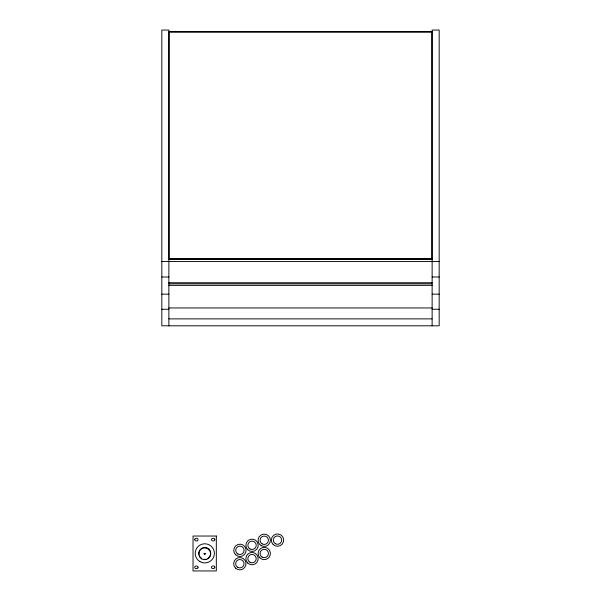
<?xml version="1.0" encoding="UTF-8"?>
<svg xmlns="http://www.w3.org/2000/svg" width="601" height="601" viewBox="0 0 601 601"><rect width="100%" height="100%" fill="white"/><g stroke="black" fill="none" stroke-linecap="round" stroke-linejoin="round"><path stroke-width="0.9" d="M204.085 553.641L204.55 554.453L205.354 553.641L204.393 553.243L204.085 553.641L205.354 553.987M169.054 32.138L431.894 32.138M169.054 258.61L431.894 258.61M168.873 259.241L432.127 259.241M161.827 261.473L439.173 261.473M161.827 277.001L168.873 277.001M432.127 277.001L439.173 277.001M168.873 282.748L432.127 282.748M168.873 283.845L432.127 283.845M168.873 285.37L432.127 285.37M161.827 294.159L168.873 294.159M432.127 294.159L439.173 294.159M168.873 307.96L432.127 307.96M161.827 309.26L168.873 309.26M432.127 309.26L439.173 309.26M168.873 318.876L432.127 318.876M432.127 325.81L432.127 30.05L439.173 30.05L439.173 325.81L161.827 325.81L161.827 30.05L168.873 30.05L168.873 325.81M198.946 554.49A5.965 5.965 0 0 1 203.161 547.624A5.965 5.965 0 0 1 210.365 551.222A5.965 5.965 0 0 1 207.405 558.72M205.933 559.208A5.965 5.965 0 0 1 204.378 559.306M201.463 558.299A5.965 5.965 0 0 1 199.434 555.97M431.894 31.65L169.054 31.65L169.054 259.099L431.894 259.099L431.894 31.65M216.322 536.032L193.034 536.032L193.034 570.95L216.322 570.95L216.322 536.032M261.157 545.61A6.175 6.175 0 0 0 270.42 540.269A6.175 6.175 0 0 0 261.157 534.92A6.175 6.175 0 0 0 261.157 545.61M262.149 543.89A4.184 4.184 0 0 0 268.429 540.269A4.184 4.184 0 0 0 262.149 536.64A4.184 4.184 0 0 0 262.149 543.89M235.539 554.7A6.175 6.175 0 0 0 245.869 551.928A6.175 6.175 0 0 0 238.312 544.371A6.175 6.175 0 0 0 235.539 554.7M237.816 553.957A4.184 4.184 0 0 0 244.096 550.336A4.184 4.184 0 0 0 237.816 546.707A4.184 4.184 0 0 0 237.816 553.957M235.479 568.073A6.175 6.175 0 0 0 245.809 565.301A6.175 6.175 0 0 0 238.244 557.743A6.175 6.175 0 0 0 235.479 568.073M237.748 567.329A4.184 4.184 0 0 0 244.029 563.708A4.184 4.184 0 0 0 237.748 560.079A4.184 4.184 0 0 0 237.748 567.329M247.665 562.987A6.175 6.175 0 0 0 257.994 560.222A6.175 6.175 0 0 0 250.429 552.665A6.175 6.175 0 0 0 247.665 562.987M249.933 562.251A4.184 4.184 0 0 0 256.214 558.622A4.184 4.184 0 0 0 249.933 555.001A4.184 4.184 0 0 0 249.933 562.251M259.895 557.848A6.175 6.175 0 0 0 270.217 555.084A6.175 6.175 0 0 0 262.66 547.526A6.175 6.175 0 0 0 259.895 557.848M262.164 557.112A4.184 4.184 0 0 0 268.444 553.483A4.184 4.184 0 0 0 262.164 549.862A4.184 4.184 0 0 0 262.164 557.112M247.687 549.675A6.175 6.175 0 0 0 258.017 546.91A6.175 6.175 0 0 0 250.459 539.352A6.175 6.175 0 0 0 247.687 549.675M249.963 548.938A4.184 4.184 0 0 0 256.244 545.31A4.184 4.184 0 0 0 249.963 541.689A4.184 4.184 0 0 0 249.963 548.938M273.139 544.491A6.175 6.175 0 0 0 283.469 541.719A6.175 6.175 0 0 0 275.904 534.161A6.175 6.175 0 0 0 273.139 544.491M275.408 543.747A4.184 4.184 0 0 0 281.689 540.126A4.184 4.184 0 0 0 275.408 536.498A4.184 4.184 0 0 0 275.408 543.747M198.022 567.321A1.322 1.322 0 0 0 196.302 566.067A1.292 1.292 0 0 0 194.724 567.321A1.292 1.292 0 0 0 196.302 568.584A1.322 1.322 0 0 0 198.022 567.321M194.769 539.63A1.292 1.292 0 0 0 196.347 540.885A1.322 1.322 0 0 0 198.067 539.63A1.322 1.322 0 0 0 196.347 538.368A1.292 1.292 0 0 0 194.769 539.63M214.82 539.608A1.322 1.322 0 0 0 213.1 538.353A1.292 1.292 0 0 0 211.522 539.608A1.292 1.292 0 0 0 213.1 540.87A1.322 1.322 0 0 0 214.82 539.608M214.782 567.291A1.322 1.322 0 0 0 213.062 566.037A1.292 1.292 0 0 0 211.484 567.291A1.292 1.292 0 0 0 213.062 568.554A1.322 1.322 0 0 0 214.782 567.291M199.96 561.619A9.578 9.578 0 0 0 214.377 553.416A9.578 9.578 0 0 0 200.058 545.032A9.578 9.578 0 0 0 199.96 561.619M201.771 558.922A5.897 5.897 0 0 0 210.62 553.814A5.897 5.897 0 0 0 201.771 548.705A5.897 5.897 0 0 0 201.771 558.922"/></g></svg>
